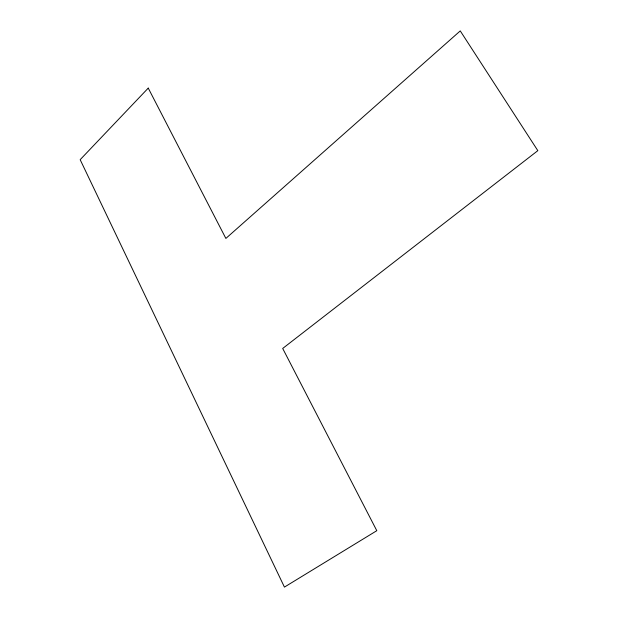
<?xml version="1.0" encoding="UTF-8"?>
<svg xmlns="http://www.w3.org/2000/svg" width="618" height="618" viewBox="0 0 618 618"><rect width="100%" height="100%" fill="white"/><g stroke="black" fill="none" stroke-linecap="round" stroke-linejoin="round"><path stroke-width="0.93" d="M148.25 88.111L80.17 159.683L284.434 587.1L376.802 530.692L282.696 348.459L537.83 150.653L460.255 30.9L225.871 238.432L148.25 88.111"/></g></svg>
